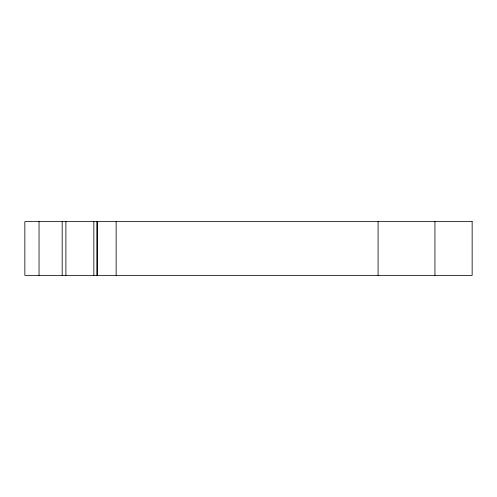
<?xml version="1.0" encoding="UTF-8"?>
<svg xmlns="http://www.w3.org/2000/svg" width="497" height="497" viewBox="0 0 497 497"><rect width="100%" height="100%" fill="white"/><g stroke="black" fill="none" stroke-linecap="round" stroke-linejoin="round"><path stroke-width="0.75" d="M434.943 221.637L434.943 275.363M378.087 221.637L378.087 275.363M116.136 221.637L116.136 275.363M97.424 221.637L97.424 275.363M96.84 221.637L96.84 275.363M93.84 221.637L93.84 275.363M65.902 221.637L65.902 275.363M62.187 221.637L62.187 275.363M39.039 221.637L39.039 275.363M472.15 221.637L24.85 221.637L24.85 275.363L472.15 275.363L472.15 221.637"/></g></svg>
